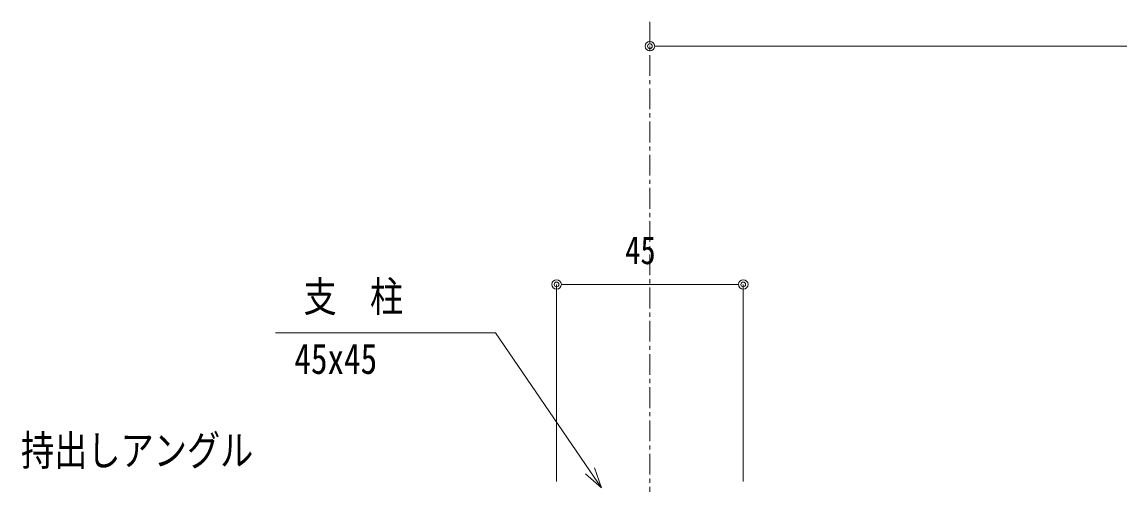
# Model space of a CAD drawing. Units: millimetres, scale not verified. Extents: x -3554 to 3554, y -1188 to 1188.
# Drawn here: x 2212 to 2741, y -327 to -105 of the extents above; entities that cross this region are included whole.
import ezdxf
from ezdxf.enums import TextEntityAlignment as Align

# ---------------------------------------------------------------- set-up
doc = ezdxf.new("R2010")
doc.units = ezdxf.units.MM
doc.header["$LTSCALE"] = 8
doc.linetypes.add('USER1', pattern=[2, 1.25, -0.25, 0.25, -0.25])
for name, color, linetype, lineweight in [('0-0_0', 7, 'Continuous', 18), ('0-7_3中心線', 2, 'USER1', 18), ('0-9_1手摺寸法', 3, 'Continuous', 18)]:
    doc.layers.add(name, color=color, linetype=linetype, lineweight=lineweight)
doc.styles.add('ＭＳ ゴシック', font='')
doc.styles.get('ＭＳ ゴシック').set_extended_font_data('MS Gothic')

msp = doc.modelspace()

# ---------------------------------------------------------------- linework, layer by layer
at = {"layer": '0-0_0'}
for p, q in [((2516.802, -116.306), (2519.102, -116.306)), ((2471.802, -231.122), (2474.102, -231.122)), ((2557.202, -231.122), (2554.902, -231.122))]:
    msp.add_line(p, q, dxfattribs=at)
for points in [[(2491.221, -329.168), (2485.575, -320.914), (2440.076, -254.396), (2334.042, -254.396)], [(2483.363, -322.427), (2491.221, -329.168), (2487.786, -319.401)]]:
    msp.add_lwpolyline(points, dxfattribs=at)
for centre, radius in [((2514.502, -116.306), 2.3), ((2514.502, -116.306), 1.15), ((2469.502, -231.122), 2.3), ((2469.502, -231.122), 1.15), ((2559.502, -231.122), 2.3), ((2559.502, -231.122), 1.15)]:
    msp.add_circle(centre, radius, dxfattribs=at)
at = {"layer": '0-7_3中心線'}
msp.add_line((2514.502, -104.65), (2514.502, -564.168), dxfattribs=at)
at = {"layer": '0-9_1手摺寸法'}
for p, q in [((2514.502, -116.15), (2514.502, -116.306)), ((2519.102, -116.306), (3109.902, -116.306)), ((2469.502, -326.068), (2469.502, -231.122)), ((2554.902, -231.122), (2474.102, -231.122)), ((2559.502, -326.068), (2559.502, -231.122))]:
    msp.add_line(p, q, dxfattribs=at)

# ---------------------------------------------------------------- texts
at = {"layer": '0-0_0', "style": 'ＭＳ ゴシック', "width": 0.8}
for s, p in [('支\u3000柱', (2347.543, -248.693)), ('45x45', (2343.111, -278.626)), ('持出しアングル', (2211.319, -322.802))]:
    msp.add_text(s, height=14.66, dxfattribs=at).set_placement(p, align=Align.BOTTOM_LEFT)
at = {"layer": '0-9_1手摺寸法', "color": 7, "style": 'ＭＳ ゴシック', "width": 0.8}
msp.add_text('45', height=13.49, dxfattribs=at).set_placement((2502.585, -225.372), align=Align.BOTTOM_LEFT)

doc.saveas('drawing.dxf')
